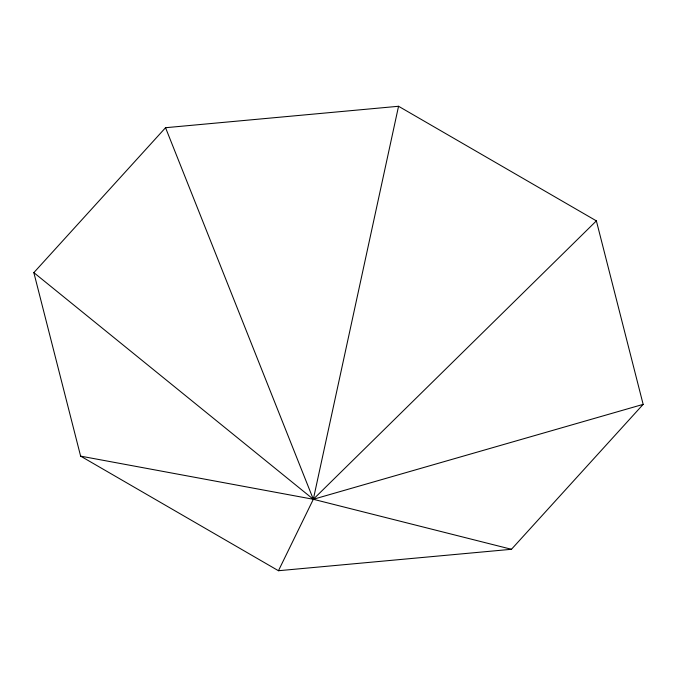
<?xml version="1.0" encoding="UTF-8"?>
<svg xmlns="http://www.w3.org/2000/svg" width="677" height="677" viewBox="0 0 677 677"><rect width="100%" height="100%" fill="white"/><g stroke="black" fill="none" stroke-linecap="round" stroke-linejoin="round"><path stroke-width="1.02" d="M398.55 106.272L313.324 499.279L278.45 570.728L80.622 456.129L33.85 272.628L165.543 127.708L398.55 106.272L596.378 220.871L643.15 404.372L511.457 549.292L278.45 570.728M596.378 220.871L313.324 499.279L80.622 456.129M643.15 404.372L313.324 499.279L33.85 272.628M511.457 549.292L313.324 499.279L165.543 127.708"/></g></svg>
